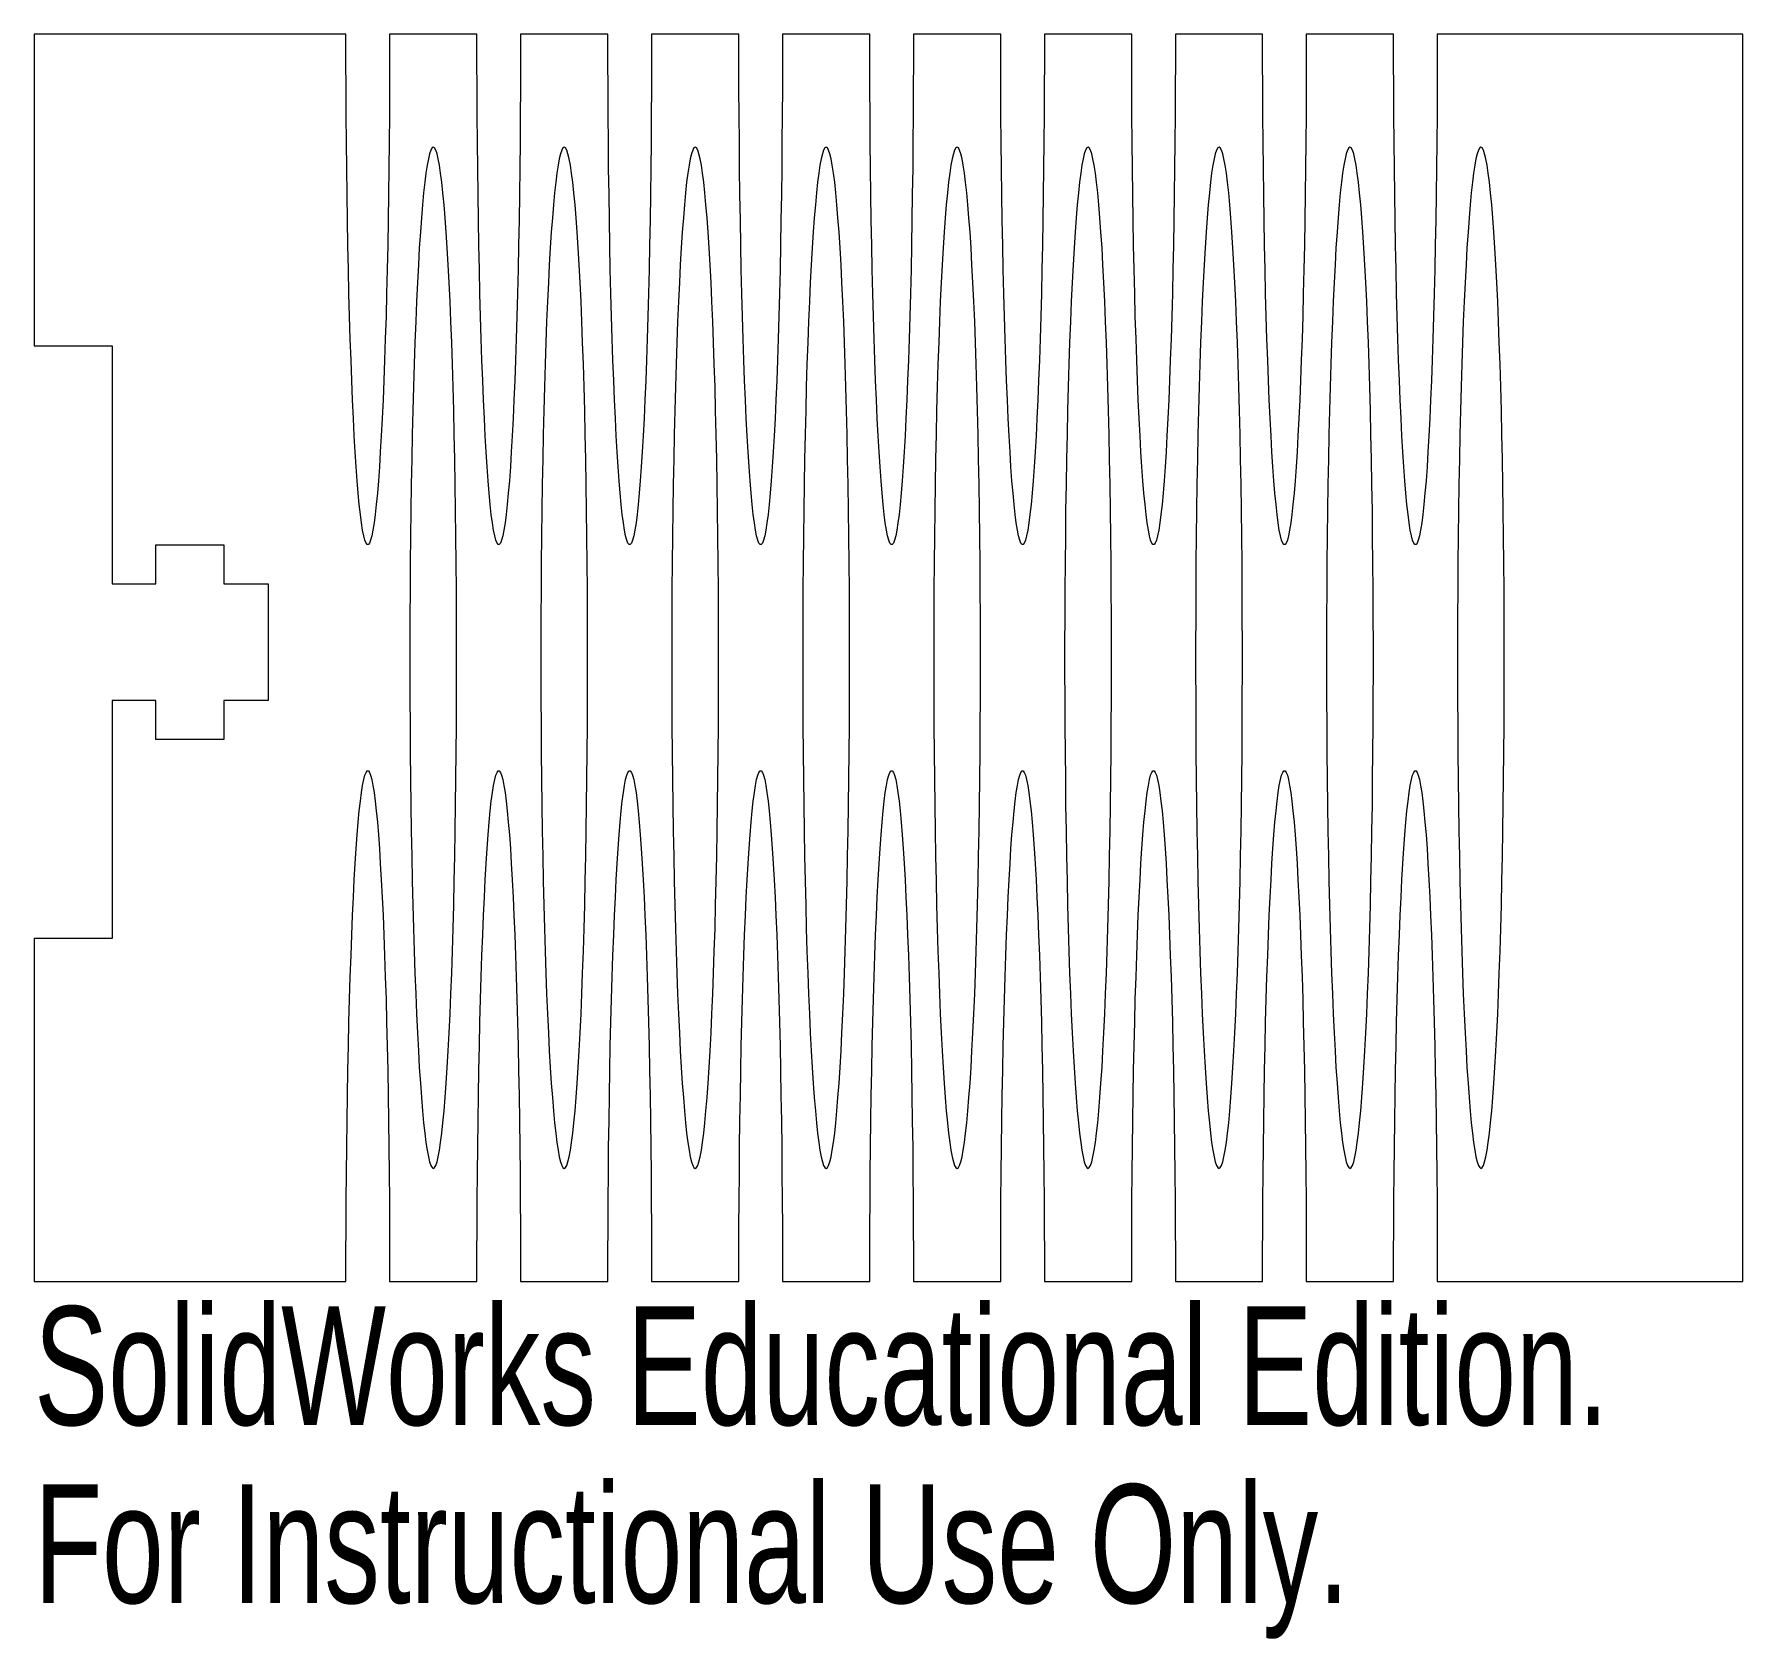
# Paper-space layout '_Top' of a CAD drawing. Header units: inches. Extents: x 0 to 2.74, y -0.57 to 2.
import ezdxf

# ---------------------------------------------------------------- set-up
doc = ezdxf.new("R2010")
doc.units = ezdxf.units.IN
doc.header["$MEASUREMENT"] = 0
doc.styles.add('SLDTEXTSTYLE0', font='TXT', dxfattribs={"width": 0.7})

psp = doc.layouts.new('_Top')

# ---------------------------------------------------------------- linework, layer by layer
at = {"color": 7, "linetype": 'Continuous', "lineweight": 15}
for p, q in [((0, 2), (0, 1.5)), ((0.5, 2), (0, 2)), ((0.71, 2), (0.57, 2)), ((0.92, 2), (0.78, 2)), ((1.13, 2), (0.99, 2)), ((1.34, 2), (1.2, 2)), ((1.55, 2), (1.41, 2)), ((1.76, 2), (1.62, 2)), ((1.97, 2), (1.83, 2)), ((2.18, 2), (2.04, 2)), ((2.74, 2), (2.25, 2)), ((2.74, 0), (2.74, 2)), ((0, 1.5), (0.125, 1.5)), ((0.125, 1.5), (0.125, 1.1187)), ((0.195, 1.1812), (0.3044, 1.1812)), ((0.195, 1.1187), (0.195, 1.1812)), ((0.3044, 1.1812), (0.3044, 1.1187)), ((0.125, 1.1187), (0.195, 1.1187)), ((0.3044, 1.1187), (0.375, 1.1187)), ((0.375, 1.1187), (0.375, 0.9313)), ((0.125, 0.9313), (0.125, 0.55)), ((0.195, 0.9313), (0.125, 0.9313)), ((0.195, 0.8688), (0.195, 0.9313)), ((0.3044, 0.9313), (0.3044, 0.8688)), ((0.375, 0.9313), (0.3044, 0.9313)), ((0.3044, 0.8688), (0.195, 0.8688)), ((0.125, 0.55), (0, 0.55)), ((0, 0.55), (0, 0)), ((0, 0), (0.5, 0)), ((0.57, 0), (0.71, 0)), ((0.78, 0), (0.92, 0)), ((0.99, 0), (1.13, 0)), ((1.2, 0), (1.34, 0)), ((1.41, 0), (1.55, 0)), ((1.62, 0), (1.76, 0)), ((1.83, 0), (1.97, 0)), ((2.04, 0), (2.18, 0)), ((2.25, 0), (2.74, 0))]:
    psp.add_line(p, q, dxfattribs=at)
at = {"color": 7, "linetype": 'Continuous', "lineweight": 15, "flags": 128}
for points in [[(0.57, 2), (0.57, 1.9564), (0.5698, 1.913), (0.5696, 1.8698), (0.5692, 1.8269), (0.5688, 1.7846), (0.5682, 1.7428), (0.5676, 1.7018), (0.5669, 1.6617), (0.5661, 1.6225), (0.5652, 1.5843), (0.5642, 1.5474), (0.5631, 1.5117), (0.5619, 1.4774), (0.5607, 1.4446), (0.5594, 1.4134), (0.558, 1.3838), (0.5566, 1.356), (0.5551, 1.33), (0.5536, 1.3059), (0.552, 1.2838), (0.5503, 1.2637), (0.5486, 1.2457), (0.5469, 1.2298), (0.5451, 1.2161), (0.5433, 1.2046), (0.5415, 1.1954), (0.5396, 1.1885), (0.5378, 1.1839), (0.5359, 1.1815), (0.5341, 1.1815), (0.5322, 1.1839), (0.5304, 1.1885), (0.5285, 1.1954), (0.5267, 1.2046), (0.5249, 1.2161), (0.5231, 1.2298), (0.5214, 1.2457), (0.5197, 1.2637), (0.518, 1.2838), (0.5164, 1.3059), (0.5149, 1.33), (0.5134, 1.356), (0.512, 1.3838), (0.5106, 1.4134), (0.5093, 1.4446), (0.5081, 1.4774), (0.5069, 1.5117), (0.5058, 1.5474), (0.5048, 1.5843), (0.5039, 1.6225), (0.5031, 1.6617), (0.5024, 1.7018), (0.5018, 1.7428), (0.5012, 1.7846), (0.5008, 1.8269), (0.5004, 1.8698), (0.5002, 1.913), (0.5, 1.9564), (0.5, 2)], [(0.78, 2), (0.78, 1.9564), (0.7798, 1.913), (0.7796, 1.8698), (0.7792, 1.8269), (0.7788, 1.7846), (0.7782, 1.7428), (0.7776, 1.7018), (0.7769, 1.6617), (0.7761, 1.6225), (0.7752, 1.5843), (0.7742, 1.5474), (0.7731, 1.5117), (0.7719, 1.4774), (0.7707, 1.4446), (0.7694, 1.4134), (0.768, 1.3838), (0.7666, 1.356), (0.7651, 1.33), (0.7636, 1.3059), (0.762, 1.2838), (0.7603, 1.2637), (0.7586, 1.2457), (0.7569, 1.2298), (0.7551, 1.2161), (0.7533, 1.2046), (0.7515, 1.1954), (0.7496, 1.1885), (0.7478, 1.1839), (0.7459, 1.1815), (0.7441, 1.1815), (0.7422, 1.1839), (0.7404, 1.1885), (0.7385, 1.1954), (0.7367, 1.2046), (0.7349, 1.2161), (0.7331, 1.2298), (0.7314, 1.2457), (0.7297, 1.2637), (0.728, 1.2838), (0.7264, 1.3059), (0.7249, 1.33), (0.7234, 1.356), (0.722, 1.3838), (0.7206, 1.4134), (0.7193, 1.4446), (0.7181, 1.4774), (0.7169, 1.5117), (0.7158, 1.5474), (0.7148, 1.5843), (0.7139, 1.6225), (0.7131, 1.6617), (0.7124, 1.7018), (0.7118, 1.7428), (0.7112, 1.7846), (0.7108, 1.8269), (0.7104, 1.8698), (0.7102, 1.913), (0.71, 1.9564), (0.71, 2)], [(0.99, 2), (0.99, 1.9564), (0.9898, 1.913), (0.9896, 1.8698), (0.9892, 1.8269), (0.9888, 1.7846), (0.9882, 1.7428), (0.9876, 1.7018), (0.9869, 1.6617), (0.9861, 1.6225), (0.9852, 1.5843), (0.9842, 1.5474), (0.9831, 1.5117), (0.9819, 1.4774), (0.9807, 1.4446), (0.9794, 1.4134), (0.978, 1.3838), (0.9766, 1.356), (0.9751, 1.33), (0.9736, 1.3059), (0.972, 1.2838), (0.9703, 1.2637), (0.9686, 1.2457), (0.9669, 1.2298), (0.9651, 1.2161), (0.9633, 1.2046), (0.9615, 1.1954), (0.9596, 1.1885), (0.9578, 1.1839), (0.9559, 1.1815), (0.9541, 1.1815), (0.9522, 1.1839), (0.9504, 1.1885), (0.9485, 1.1954), (0.9467, 1.2046), (0.9449, 1.2161), (0.9431, 1.2298), (0.9414, 1.2457), (0.9397, 1.2637), (0.938, 1.2838), (0.9364, 1.3059), (0.9349, 1.33), (0.9334, 1.356), (0.932, 1.3838), (0.9306, 1.4134), (0.9293, 1.4446), (0.9281, 1.4774), (0.9269, 1.5117), (0.9258, 1.5474), (0.9248, 1.5843), (0.9239, 1.6225), (0.9231, 1.6617), (0.9224, 1.7018), (0.9218, 1.7428), (0.9212, 1.7846), (0.9208, 1.8269), (0.9204, 1.8698), (0.9202, 1.913), (0.92, 1.9564), (0.92, 2)], [(1.2, 2), (1.2, 1.9564), (1.1998, 1.913), (1.1996, 1.8698), (1.1992, 1.8269), (1.1988, 1.7846), (1.1982, 1.7428), (1.1976, 1.7018), (1.1969, 1.6617), (1.1961, 1.6225), (1.1952, 1.5843), (1.1942, 1.5474), (1.1931, 1.5117), (1.1919, 1.4774), (1.1907, 1.4446), (1.1894, 1.4134), (1.188, 1.3838), (1.1866, 1.356), (1.1851, 1.33), (1.1836, 1.3059), (1.182, 1.2838), (1.1803, 1.2637), (1.1786, 1.2457), (1.1769, 1.2298), (1.1751, 1.2161), (1.1733, 1.2046), (1.1715, 1.1954), (1.1696, 1.1885), (1.1678, 1.1839), (1.1659, 1.1815), (1.1641, 1.1815), (1.1622, 1.1839), (1.1604, 1.1885), (1.1585, 1.1954), (1.1567, 1.2046), (1.1549, 1.2161), (1.1531, 1.2298), (1.1514, 1.2457), (1.1497, 1.2637), (1.148, 1.2838), (1.1464, 1.3059), (1.1449, 1.33), (1.1434, 1.356), (1.142, 1.3838), (1.1406, 1.4134), (1.1393, 1.4446), (1.1381, 1.4774), (1.1369, 1.5117), (1.1358, 1.5474), (1.1348, 1.5843), (1.1339, 1.6225), (1.1331, 1.6617), (1.1324, 1.7018), (1.1318, 1.7428), (1.1312, 1.7846), (1.1308, 1.8269), (1.1304, 1.8698), (1.1302, 1.913), (1.13, 1.9564), (1.13, 2)], [(1.41, 2), (1.41, 1.9564), (1.4098, 1.913), (1.4096, 1.8698), (1.4092, 1.8269), (1.4088, 1.7846), (1.4082, 1.7428), (1.4076, 1.7018), (1.4069, 1.6617), (1.4061, 1.6225), (1.4052, 1.5843), (1.4042, 1.5474), (1.4031, 1.5117), (1.4019, 1.4774), (1.4007, 1.4446), (1.3994, 1.4134), (1.398, 1.3838), (1.3966, 1.356), (1.3951, 1.33), (1.3936, 1.3059), (1.392, 1.2838), (1.3903, 1.2637), (1.3886, 1.2457), (1.3869, 1.2298), (1.3851, 1.2161), (1.3833, 1.2046), (1.3815, 1.1954), (1.3796, 1.1885), (1.3778, 1.1839), (1.3759, 1.1815), (1.3741, 1.1815), (1.3722, 1.1839), (1.3704, 1.1885), (1.3685, 1.1954), (1.3667, 1.2046), (1.3649, 1.2161), (1.3631, 1.2298), (1.3614, 1.2457), (1.3597, 1.2637), (1.358, 1.2838), (1.3564, 1.3059), (1.3549, 1.33), (1.3534, 1.356), (1.352, 1.3838), (1.3506, 1.4134), (1.3493, 1.4446), (1.3481, 1.4774), (1.3469, 1.5117), (1.3458, 1.5474), (1.3448, 1.5843), (1.3439, 1.6225), (1.3431, 1.6617), (1.3424, 1.7018), (1.3418, 1.7428), (1.3412, 1.7846), (1.3408, 1.8269), (1.3404, 1.8698), (1.3402, 1.913), (1.34, 1.9564), (1.34, 2)], [(1.62, 2), (1.62, 1.9564), (1.6198, 1.913), (1.6196, 1.8698), (1.6192, 1.8269), (1.6188, 1.7846), (1.6182, 1.7428), (1.6176, 1.7018), (1.6169, 1.6617), (1.6161, 1.6225), (1.6152, 1.5843), (1.6142, 1.5474), (1.6131, 1.5117), (1.6119, 1.4774), (1.6107, 1.4446), (1.6094, 1.4134), (1.608, 1.3838), (1.6066, 1.356), (1.6051, 1.33), (1.6036, 1.3059), (1.602, 1.2838), (1.6003, 1.2637), (1.5986, 1.2457), (1.5969, 1.2298), (1.5951, 1.2161), (1.5933, 1.2046), (1.5915, 1.1954), (1.5896, 1.1885), (1.5878, 1.1839), (1.5859, 1.1815), (1.5841, 1.1815), (1.5822, 1.1839), (1.5804, 1.1885), (1.5785, 1.1954), (1.5767, 1.2046), (1.5749, 1.2161), (1.5731, 1.2298), (1.5714, 1.2457), (1.5697, 1.2637), (1.568, 1.2838), (1.5664, 1.3059), (1.5649, 1.33), (1.5634, 1.356), (1.562, 1.3838), (1.5606, 1.4134), (1.5593, 1.4446), (1.5581, 1.4774), (1.5569, 1.5117), (1.5558, 1.5474), (1.5548, 1.5843), (1.5539, 1.6225), (1.5531, 1.6617), (1.5524, 1.7018), (1.5518, 1.7428), (1.5512, 1.7846), (1.5508, 1.8269), (1.5504, 1.8698), (1.5502, 1.913), (1.55, 1.9564), (1.55, 2)], [(1.83, 2), (1.83, 1.9564), (1.8298, 1.913), (1.8296, 1.8698), (1.8292, 1.8269), (1.8288, 1.7846), (1.8282, 1.7428), (1.8276, 1.7018), (1.8269, 1.6617), (1.8261, 1.6225), (1.8252, 1.5843), (1.8242, 1.5474), (1.8231, 1.5117), (1.8219, 1.4774), (1.8207, 1.4446), (1.8194, 1.4134), (1.818, 1.3838), (1.8166, 1.356), (1.8151, 1.33), (1.8136, 1.3059), (1.812, 1.2838), (1.8103, 1.2637), (1.8086, 1.2457), (1.8069, 1.2298), (1.8051, 1.2161), (1.8033, 1.2046), (1.8015, 1.1954), (1.7996, 1.1885), (1.7978, 1.1839), (1.7959, 1.1815), (1.7941, 1.1815), (1.7922, 1.1839), (1.7904, 1.1885), (1.7885, 1.1954), (1.7867, 1.2046), (1.7849, 1.2161), (1.7831, 1.2298), (1.7814, 1.2457), (1.7797, 1.2637), (1.778, 1.2838), (1.7764, 1.3059), (1.7749, 1.33), (1.7734, 1.356), (1.772, 1.3838), (1.7706, 1.4134), (1.7693, 1.4446), (1.7681, 1.4774), (1.7669, 1.5117), (1.7658, 1.5474), (1.7648, 1.5843), (1.7639, 1.6225), (1.7631, 1.6617), (1.7624, 1.7018), (1.7618, 1.7428), (1.7612, 1.7846), (1.7608, 1.8269), (1.7604, 1.8698), (1.7602, 1.913), (1.76, 1.9564), (1.76, 2)], [(2.04, 2), (2.04, 1.9564), (2.0398, 1.913), (2.0396, 1.8698), (2.0392, 1.8269), (2.0388, 1.7846), (2.0382, 1.7428), (2.0376, 1.7018), (2.0369, 1.6617), (2.0361, 1.6225), (2.0352, 1.5843), (2.0342, 1.5474), (2.0331, 1.5117), (2.0319, 1.4774), (2.0307, 1.4446), (2.0294, 1.4134), (2.028, 1.3838), (2.0266, 1.356), (2.0251, 1.33), (2.0236, 1.3059), (2.022, 1.2838), (2.0203, 1.2637), (2.0186, 1.2457), (2.0169, 1.2298), (2.0151, 1.2161), (2.0133, 1.2046), (2.0115, 1.1954), (2.0096, 1.1885), (2.0078, 1.1839), (2.0059, 1.1815), (2.0041, 1.1815), (2.0022, 1.1839), (2.0004, 1.1885), (1.9985, 1.1954), (1.9967, 1.2046), (1.9949, 1.2161), (1.9931, 1.2298), (1.9914, 1.2457), (1.9897, 1.2637), (1.988, 1.2838), (1.9864, 1.3059), (1.9849, 1.33), (1.9834, 1.356), (1.982, 1.3838), (1.9806, 1.4134), (1.9793, 1.4446), (1.9781, 1.4774), (1.9769, 1.5117), (1.9758, 1.5474), (1.9748, 1.5843), (1.9739, 1.6225), (1.9731, 1.6617), (1.9724, 1.7018), (1.9718, 1.7428), (1.9712, 1.7846), (1.9708, 1.8269), (1.9704, 1.8698), (1.9702, 1.913), (1.97, 1.9564), (1.97, 2)], [(2.25, 2), (2.25, 1.9564), (2.2498, 1.913), (2.2496, 1.8698), (2.2492, 1.8269), (2.2488, 1.7846), (2.2482, 1.7428), (2.2476, 1.7018), (2.2469, 1.6617), (2.2461, 1.6225), (2.2452, 1.5843), (2.2442, 1.5474), (2.2431, 1.5117), (2.2419, 1.4774), (2.2407, 1.4446), (2.2394, 1.4134), (2.238, 1.3838), (2.2366, 1.356), (2.2351, 1.33), (2.2336, 1.3059), (2.232, 1.2838), (2.2303, 1.2637), (2.2286, 1.2457), (2.2269, 1.2298), (2.2251, 1.2161), (2.2233, 1.2046), (2.2215, 1.1954), (2.2196, 1.1885), (2.2178, 1.1839), (2.2159, 1.1815), (2.2141, 1.1815), (2.2122, 1.1839), (2.2104, 1.1885), (2.2085, 1.1954), (2.2067, 1.2046), (2.2049, 1.2161), (2.2031, 1.2298), (2.2014, 1.2457), (2.1997, 1.2637), (2.198, 1.2838), (2.1964, 1.3059), (2.1949, 1.33), (2.1934, 1.356), (2.192, 1.3838), (2.1906, 1.4134), (2.1893, 1.4446), (2.1881, 1.4774), (2.1869, 1.5117), (2.1858, 1.5474), (2.1848, 1.5843), (2.1839, 1.6225), (2.1831, 1.6617), (2.1824, 1.7018), (2.1818, 1.7428), (2.1812, 1.7846), (2.1808, 1.8269), (2.1804, 1.8698), (2.1802, 1.913), (2.18, 1.9564), (2.18, 2)], [(0.64, 0.1812), (0.642, 0.1824), (0.644, 0.1859), (0.646, 0.1917), (0.6479, 0.1998), (0.6499, 0.2101), (0.6518, 0.2227), (0.6537, 0.2375), (0.6555, 0.2544), (0.6573, 0.2735), (0.659, 0.2946), (0.6607, 0.3177), (0.6624, 0.3428), (0.6639, 0.3697), (0.6654, 0.3984), (0.6669, 0.4288), (0.6682, 0.4608), (0.6695, 0.4944), (0.6707, 0.5294), (0.6718, 0.5657), (0.6728, 0.6033), (0.6737, 0.642), (0.6745, 0.6817), (0.6753, 0.7222), (0.6759, 0.7636), (0.6764, 0.8057), (0.6769, 0.8483), (0.6772, 0.8913), (0.6774, 0.9347), (0.6775, 0.9782), (0.6775, 1.0218), (0.6774, 1.0653), (0.6772, 1.1087), (0.6769, 1.1517), (0.6764, 1.1943), (0.6759, 1.2364), (0.6753, 1.2778), (0.6745, 1.3183), (0.6737, 1.358), (0.6728, 1.3967), (0.6718, 1.4343), (0.6707, 1.4706), (0.6695, 1.5056), (0.6682, 1.5392), (0.6669, 1.5712), (0.6654, 1.6016), (0.6639, 1.6303), (0.6624, 1.6572), (0.6607, 1.6823), (0.659, 1.7054), (0.6573, 1.7265), (0.6555, 1.7456), (0.6537, 1.7625), (0.6518, 1.7773), (0.6499, 1.7899), (0.6479, 1.8002), (0.646, 1.8083), (0.644, 1.8141), (0.642, 1.8176), (0.64, 1.8188), (0.638, 1.8176), (0.636, 1.8141), (0.634, 1.8083), (0.6321, 1.8002), (0.6301, 1.7899), (0.6282, 1.7773), (0.6263, 1.7625), (0.6245, 1.7456), (0.6227, 1.7265), (0.621, 1.7054), (0.6193, 1.6823), (0.6176, 1.6572), (0.6161, 1.6303), (0.6146, 1.6016), (0.6131, 1.5712), (0.6118, 1.5392), (0.6105, 1.5056), (0.6093, 1.4706), (0.6082, 1.4343), (0.6072, 1.3967), (0.6063, 1.358), (0.6055, 1.3183), (0.6047, 1.2778), (0.6041, 1.2364), (0.6036, 1.1943), (0.6031, 1.1517), (0.6028, 1.1087), (0.6026, 1.0653), (0.6025, 1.0218), (0.6025, 0.9782), (0.6026, 0.9347), (0.6028, 0.8913), (0.6031, 0.8483), (0.6036, 0.8057), (0.6041, 0.7636), (0.6047, 0.7222), (0.6055, 0.6817), (0.6063, 0.642), (0.6072, 0.6033), (0.6082, 0.5657), (0.6093, 0.5294), (0.6105, 0.4944), (0.6118, 0.4608), (0.6131, 0.4288), (0.6146, 0.3984), (0.6161, 0.3697), (0.6176, 0.3428), (0.6193, 0.3177), (0.621, 0.2946), (0.6227, 0.2735), (0.6245, 0.2544), (0.6263, 0.2375), (0.6282, 0.2227), (0.6301, 0.2101), (0.6321, 0.1998), (0.634, 0.1917), (0.636, 0.1859), (0.638, 0.1824), (0.64, 0.1812)], [(0.85, 0.1812), (0.852, 0.1824), (0.854, 0.1859), (0.856, 0.1917), (0.8579, 0.1998), (0.8599, 0.2101), (0.8618, 0.2227), (0.8637, 0.2375), (0.8655, 0.2544), (0.8673, 0.2735), (0.869, 0.2946), (0.8707, 0.3177), (0.8724, 0.3428), (0.8739, 0.3697), (0.8754, 0.3984), (0.8769, 0.4288), (0.8782, 0.4608), (0.8795, 0.4944), (0.8807, 0.5294), (0.8818, 0.5657), (0.8828, 0.6033), (0.8837, 0.642), (0.8845, 0.6817), (0.8853, 0.7222), (0.8859, 0.7636), (0.8864, 0.8057), (0.8869, 0.8483), (0.8872, 0.8913), (0.8874, 0.9347), (0.8875, 0.9782), (0.8875, 1.0218), (0.8874, 1.0653), (0.8872, 1.1087), (0.8869, 1.1517), (0.8864, 1.1943), (0.8859, 1.2364), (0.8853, 1.2778), (0.8845, 1.3183), (0.8837, 1.358), (0.8828, 1.3967), (0.8818, 1.4343), (0.8807, 1.4706), (0.8795, 1.5056), (0.8782, 1.5392), (0.8769, 1.5712), (0.8754, 1.6016), (0.8739, 1.6303), (0.8724, 1.6572), (0.8707, 1.6823), (0.869, 1.7054), (0.8673, 1.7265), (0.8655, 1.7456), (0.8637, 1.7625), (0.8618, 1.7773), (0.8599, 1.7899), (0.8579, 1.8002), (0.856, 1.8083), (0.854, 1.8141), (0.852, 1.8176), (0.85, 1.8188), (0.848, 1.8176), (0.846, 1.8141), (0.844, 1.8083), (0.8421, 1.8002), (0.8401, 1.7899), (0.8382, 1.7773), (0.8363, 1.7625), (0.8345, 1.7456), (0.8327, 1.7265), (0.831, 1.7054), (0.8293, 1.6823), (0.8276, 1.6572), (0.8261, 1.6303), (0.8246, 1.6016), (0.8231, 1.5712), (0.8218, 1.5392), (0.8205, 1.5056), (0.8193, 1.4706), (0.8182, 1.4343), (0.8172, 1.3967), (0.8163, 1.358), (0.8155, 1.3183), (0.8147, 1.2778), (0.8141, 1.2364), (0.8136, 1.1943), (0.8131, 1.1517), (0.8128, 1.1087), (0.8126, 1.0653), (0.8125, 1.0218), (0.8125, 0.9782), (0.8126, 0.9347), (0.8128, 0.8913), (0.8131, 0.8483), (0.8136, 0.8057), (0.8141, 0.7636), (0.8147, 0.7222), (0.8155, 0.6817), (0.8163, 0.642), (0.8172, 0.6033), (0.8182, 0.5657), (0.8193, 0.5294), (0.8205, 0.4944), (0.8218, 0.4608), (0.8231, 0.4288), (0.8246, 0.3984), (0.8261, 0.3697), (0.8276, 0.3428), (0.8293, 0.3177), (0.831, 0.2946), (0.8327, 0.2735), (0.8345, 0.2544), (0.8363, 0.2375), (0.8382, 0.2227), (0.8401, 0.2101), (0.8421, 0.1998), (0.844, 0.1917), (0.846, 0.1859), (0.848, 0.1824), (0.85, 0.1812)], [(1.06, 0.1812), (1.062, 0.1824), (1.064, 0.1859), (1.066, 0.1917), (1.0679, 0.1998), (1.0699, 0.2101), (1.0718, 0.2227), (1.0737, 0.2375), (1.0755, 0.2544), (1.0773, 0.2735), (1.079, 0.2946), (1.0807, 0.3177), (1.0824, 0.3428), (1.0839, 0.3697), (1.0854, 0.3984), (1.0869, 0.4288), (1.0882, 0.4608), (1.0895, 0.4944), (1.0907, 0.5294), (1.0918, 0.5657), (1.0928, 0.6033), (1.0937, 0.642), (1.0945, 0.6817), (1.0953, 0.7222), (1.0959, 0.7636), (1.0964, 0.8057), (1.0969, 0.8483), (1.0972, 0.8913), (1.0974, 0.9347), (1.0975, 0.9782), (1.0975, 1.0218), (1.0974, 1.0653), (1.0972, 1.1087), (1.0969, 1.1517), (1.0964, 1.1943), (1.0959, 1.2364), (1.0953, 1.2778), (1.0945, 1.3183), (1.0937, 1.358), (1.0928, 1.3967), (1.0918, 1.4343), (1.0907, 1.4706), (1.0895, 1.5056), (1.0882, 1.5392), (1.0869, 1.5712), (1.0854, 1.6016), (1.0839, 1.6303), (1.0824, 1.6572), (1.0807, 1.6823), (1.079, 1.7054), (1.0773, 1.7265), (1.0755, 1.7456), (1.0737, 1.7625), (1.0718, 1.7773), (1.0699, 1.7899), (1.0679, 1.8002), (1.066, 1.8083), (1.064, 1.8141), (1.062, 1.8176), (1.06, 1.8188), (1.058, 1.8176), (1.056, 1.8141), (1.054, 1.8083), (1.0521, 1.8002), (1.0501, 1.7899), (1.0482, 1.7773), (1.0463, 1.7625), (1.0445, 1.7456), (1.0427, 1.7265), (1.041, 1.7054), (1.0393, 1.6823), (1.0376, 1.6572), (1.0361, 1.6303), (1.0346, 1.6016), (1.0331, 1.5712), (1.0318, 1.5392), (1.0305, 1.5056), (1.0293, 1.4706), (1.0282, 1.4343), (1.0272, 1.3967), (1.0263, 1.358), (1.0255, 1.3183), (1.0247, 1.2778), (1.0241, 1.2364), (1.0236, 1.1943), (1.0231, 1.1517), (1.0228, 1.1087), (1.0226, 1.0653), (1.0225, 1.0218), (1.0225, 0.9782), (1.0226, 0.9347), (1.0228, 0.8913), (1.0231, 0.8483), (1.0236, 0.8057), (1.0241, 0.7636), (1.0247, 0.7222), (1.0255, 0.6817), (1.0263, 0.642), (1.0272, 0.6033), (1.0282, 0.5657), (1.0293, 0.5294), (1.0305, 0.4944), (1.0318, 0.4608), (1.0331, 0.4288), (1.0346, 0.3984), (1.0361, 0.3697), (1.0376, 0.3428), (1.0393, 0.3177), (1.041, 0.2946), (1.0427, 0.2735), (1.0445, 0.2544), (1.0463, 0.2375), (1.0482, 0.2227), (1.0501, 0.2101), (1.0521, 0.1998), (1.054, 0.1917), (1.056, 0.1859), (1.058, 0.1824), (1.06, 0.1812)], [(1.27, 0.1812), (1.272, 0.1824), (1.274, 0.1859), (1.276, 0.1917), (1.2779, 0.1998), (1.2799, 0.2101), (1.2818, 0.2227), (1.2837, 0.2375), (1.2855, 0.2544), (1.2873, 0.2735), (1.289, 0.2946), (1.2907, 0.3177), (1.2924, 0.3428), (1.2939, 0.3697), (1.2954, 0.3984), (1.2969, 0.4288), (1.2982, 0.4608), (1.2995, 0.4944), (1.3007, 0.5294), (1.3018, 0.5657), (1.3028, 0.6033), (1.3037, 0.642), (1.3045, 0.6817), (1.3053, 0.7222), (1.3059, 0.7636), (1.3064, 0.8057), (1.3069, 0.8483), (1.3072, 0.8913), (1.3074, 0.9347), (1.3075, 0.9782), (1.3075, 1.0218), (1.3074, 1.0653), (1.3072, 1.1087), (1.3069, 1.1517), (1.3064, 1.1943), (1.3059, 1.2364), (1.3053, 1.2778), (1.3045, 1.3183), (1.3037, 1.358), (1.3028, 1.3967), (1.3018, 1.4343), (1.3007, 1.4706), (1.2995, 1.5056), (1.2982, 1.5392), (1.2969, 1.5712), (1.2954, 1.6016), (1.2939, 1.6303), (1.2924, 1.6572), (1.2907, 1.6823), (1.289, 1.7054), (1.2873, 1.7265), (1.2855, 1.7456), (1.2837, 1.7625), (1.2818, 1.7773), (1.2799, 1.7899), (1.2779, 1.8002), (1.276, 1.8083), (1.274, 1.8141), (1.272, 1.8176), (1.27, 1.8188), (1.268, 1.8176), (1.266, 1.8141), (1.264, 1.8083), (1.2621, 1.8002), (1.2601, 1.7899), (1.2582, 1.7773), (1.2563, 1.7625), (1.2545, 1.7456), (1.2527, 1.7265), (1.251, 1.7054), (1.2493, 1.6823), (1.2476, 1.6572), (1.2461, 1.6303), (1.2446, 1.6016), (1.2431, 1.5712), (1.2418, 1.5392), (1.2405, 1.5056), (1.2393, 1.4706), (1.2382, 1.4343), (1.2372, 1.3967), (1.2363, 1.358), (1.2355, 1.3183), (1.2347, 1.2778), (1.2341, 1.2364), (1.2336, 1.1943), (1.2331, 1.1517), (1.2328, 1.1087), (1.2326, 1.0653), (1.2325, 1.0218), (1.2325, 0.9782), (1.2326, 0.9347), (1.2328, 0.8913), (1.2331, 0.8483), (1.2336, 0.8057), (1.2341, 0.7636), (1.2347, 0.7222), (1.2355, 0.6817), (1.2363, 0.642), (1.2372, 0.6033), (1.2382, 0.5657), (1.2393, 0.5294), (1.2405, 0.4944), (1.2418, 0.4608), (1.2431, 0.4288), (1.2446, 0.3984), (1.2461, 0.3697), (1.2476, 0.3428), (1.2493, 0.3177), (1.251, 0.2946), (1.2527, 0.2735), (1.2545, 0.2544), (1.2563, 0.2375), (1.2582, 0.2227), (1.2601, 0.2101), (1.2621, 0.1998), (1.264, 0.1917), (1.266, 0.1859), (1.268, 0.1824), (1.27, 0.1812)], [(1.48, 0.1812), (1.482, 0.1824), (1.484, 0.1859), (1.486, 0.1917), (1.4879, 0.1998), (1.4899, 0.2101), (1.4918, 0.2227), (1.4937, 0.2375), (1.4955, 0.2544), (1.4973, 0.2735), (1.499, 0.2946), (1.5007, 0.3177), (1.5024, 0.3428), (1.5039, 0.3697), (1.5054, 0.3984), (1.5069, 0.4288), (1.5082, 0.4608), (1.5095, 0.4944), (1.5107, 0.5294), (1.5118, 0.5657), (1.5128, 0.6033), (1.5137, 0.642), (1.5145, 0.6817), (1.5153, 0.7222), (1.5159, 0.7636), (1.5164, 0.8057), (1.5169, 0.8483), (1.5172, 0.8913), (1.5174, 0.9347), (1.5175, 0.9782), (1.5175, 1.0218), (1.5174, 1.0653), (1.5172, 1.1087), (1.5169, 1.1517), (1.5164, 1.1943), (1.5159, 1.2364), (1.5153, 1.2778), (1.5145, 1.3183), (1.5137, 1.358), (1.5128, 1.3967), (1.5118, 1.4343), (1.5107, 1.4706), (1.5095, 1.5056), (1.5082, 1.5392), (1.5069, 1.5712), (1.5054, 1.6016), (1.5039, 1.6303), (1.5024, 1.6572), (1.5007, 1.6823), (1.499, 1.7054), (1.4973, 1.7265), (1.4955, 1.7456), (1.4937, 1.7625), (1.4918, 1.7773), (1.4899, 1.7899), (1.4879, 1.8002), (1.486, 1.8083), (1.484, 1.8141), (1.482, 1.8176), (1.48, 1.8188), (1.478, 1.8176), (1.476, 1.8141), (1.474, 1.8083), (1.4721, 1.8002), (1.4701, 1.7899), (1.4682, 1.7773), (1.4663, 1.7625), (1.4645, 1.7456), (1.4627, 1.7265), (1.461, 1.7054), (1.4593, 1.6823), (1.4576, 1.6572), (1.4561, 1.6303), (1.4546, 1.6016), (1.4531, 1.5712), (1.4518, 1.5392), (1.4505, 1.5056), (1.4493, 1.4706), (1.4482, 1.4343), (1.4472, 1.3967), (1.4463, 1.358), (1.4455, 1.3183), (1.4447, 1.2778), (1.4441, 1.2364), (1.4436, 1.1943), (1.4431, 1.1517), (1.4428, 1.1087), (1.4426, 1.0653), (1.4425, 1.0218), (1.4425, 0.9782), (1.4426, 0.9347), (1.4428, 0.8913), (1.4431, 0.8483), (1.4436, 0.8057), (1.4441, 0.7636), (1.4447, 0.7222), (1.4455, 0.6817), (1.4463, 0.642), (1.4472, 0.6033), (1.4482, 0.5657), (1.4493, 0.5294), (1.4505, 0.4944), (1.4518, 0.4608), (1.4531, 0.4288), (1.4546, 0.3984), (1.4561, 0.3697), (1.4576, 0.3428), (1.4593, 0.3177), (1.461, 0.2946), (1.4627, 0.2735), (1.4645, 0.2544), (1.4663, 0.2375), (1.4682, 0.2227), (1.4701, 0.2101), (1.4721, 0.1998), (1.474, 0.1917), (1.476, 0.1859), (1.478, 0.1824), (1.48, 0.1812)], [(1.69, 0.1812), (1.692, 0.1824), (1.694, 0.1859), (1.696, 0.1917), (1.6979, 0.1998), (1.6999, 0.2101), (1.7018, 0.2227), (1.7037, 0.2375), (1.7055, 0.2544), (1.7073, 0.2735), (1.709, 0.2946), (1.7107, 0.3177), (1.7124, 0.3428), (1.7139, 0.3697), (1.7154, 0.3984), (1.7169, 0.4288), (1.7182, 0.4608), (1.7195, 0.4944), (1.7207, 0.5294), (1.7218, 0.5657), (1.7228, 0.6033), (1.7237, 0.642), (1.7245, 0.6817), (1.7253, 0.7222), (1.7259, 0.7636), (1.7264, 0.8057), (1.7269, 0.8483), (1.7272, 0.8913), (1.7274, 0.9347), (1.7275, 0.9782), (1.7275, 1.0218), (1.7274, 1.0653), (1.7272, 1.1087), (1.7269, 1.1517), (1.7264, 1.1943), (1.7259, 1.2364), (1.7253, 1.2778), (1.7245, 1.3183), (1.7237, 1.358), (1.7228, 1.3967), (1.7218, 1.4343), (1.7207, 1.4706), (1.7195, 1.5056), (1.7182, 1.5392), (1.7169, 1.5712), (1.7154, 1.6016), (1.7139, 1.6303), (1.7124, 1.6572), (1.7107, 1.6823), (1.709, 1.7054), (1.7073, 1.7265), (1.7055, 1.7456), (1.7037, 1.7625), (1.7018, 1.7773), (1.6999, 1.7899), (1.6979, 1.8002), (1.696, 1.8083), (1.694, 1.8141), (1.692, 1.8176), (1.69, 1.8188), (1.688, 1.8176), (1.686, 1.8141), (1.684, 1.8083), (1.6821, 1.8002), (1.6801, 1.7899), (1.6782, 1.7773), (1.6763, 1.7625), (1.6745, 1.7456), (1.6727, 1.7265), (1.671, 1.7054), (1.6693, 1.6823), (1.6676, 1.6572), (1.6661, 1.6303), (1.6646, 1.6016), (1.6631, 1.5712), (1.6618, 1.5392), (1.6605, 1.5056), (1.6593, 1.4706), (1.6582, 1.4343), (1.6572, 1.3967), (1.6563, 1.358), (1.6555, 1.3183), (1.6547, 1.2778), (1.6541, 1.2364), (1.6536, 1.1943), (1.6531, 1.1517), (1.6528, 1.1087), (1.6526, 1.0653), (1.6525, 1.0218), (1.6525, 0.9782), (1.6526, 0.9347), (1.6528, 0.8913), (1.6531, 0.8483), (1.6536, 0.8057), (1.6541, 0.7636), (1.6547, 0.7222), (1.6555, 0.6817), (1.6563, 0.642), (1.6572, 0.6033), (1.6582, 0.5657), (1.6593, 0.5294), (1.6605, 0.4944), (1.6618, 0.4608), (1.6631, 0.4288), (1.6646, 0.3984), (1.6661, 0.3697), (1.6676, 0.3428), (1.6693, 0.3177), (1.671, 0.2946), (1.6727, 0.2735), (1.6745, 0.2544), (1.6763, 0.2375), (1.6782, 0.2227), (1.6801, 0.2101), (1.6821, 0.1998), (1.684, 0.1917), (1.686, 0.1859), (1.688, 0.1824), (1.69, 0.1812)], [(1.9, 0.1812), (1.902, 0.1824), (1.904, 0.1859), (1.906, 0.1917), (1.9079, 0.1998), (1.9099, 0.2101), (1.9118, 0.2227), (1.9137, 0.2375), (1.9155, 0.2544), (1.9173, 0.2735), (1.919, 0.2946), (1.9207, 0.3177), (1.9224, 0.3428), (1.9239, 0.3697), (1.9254, 0.3984), (1.9269, 0.4288), (1.9282, 0.4608), (1.9295, 0.4944), (1.9307, 0.5294), (1.9318, 0.5657), (1.9328, 0.6033), (1.9337, 0.642), (1.9345, 0.6817), (1.9353, 0.7222), (1.9359, 0.7636), (1.9364, 0.8057), (1.9369, 0.8483), (1.9372, 0.8913), (1.9374, 0.9347), (1.9375, 0.9782), (1.9375, 1.0218), (1.9374, 1.0653), (1.9372, 1.1087), (1.9369, 1.1517), (1.9364, 1.1943), (1.9359, 1.2364), (1.9353, 1.2778), (1.9345, 1.3183), (1.9337, 1.358), (1.9328, 1.3967), (1.9318, 1.4343), (1.9307, 1.4706), (1.9295, 1.5056), (1.9282, 1.5392), (1.9269, 1.5712), (1.9254, 1.6016), (1.9239, 1.6303), (1.9224, 1.6572), (1.9207, 1.6823), (1.919, 1.7054), (1.9173, 1.7265), (1.9155, 1.7456), (1.9137, 1.7625), (1.9118, 1.7773), (1.9099, 1.7899), (1.9079, 1.8002), (1.906, 1.8083), (1.904, 1.8141), (1.902, 1.8176), (1.9, 1.8188), (1.898, 1.8176), (1.896, 1.8141), (1.894, 1.8083), (1.8921, 1.8002), (1.8901, 1.7899), (1.8882, 1.7773), (1.8863, 1.7625), (1.8845, 1.7456), (1.8827, 1.7265), (1.881, 1.7054), (1.8793, 1.6823), (1.8776, 1.6572), (1.8761, 1.6303), (1.8746, 1.6016), (1.8731, 1.5712), (1.8718, 1.5392), (1.8705, 1.5056), (1.8693, 1.4706), (1.8682, 1.4343), (1.8672, 1.3967), (1.8663, 1.358), (1.8655, 1.3183), (1.8647, 1.2778), (1.8641, 1.2364), (1.8636, 1.1943), (1.8631, 1.1517), (1.8628, 1.1087), (1.8626, 1.0653), (1.8625, 1.0218), (1.8625, 0.9782), (1.8626, 0.9347), (1.8628, 0.8913), (1.8631, 0.8483), (1.8636, 0.8057), (1.8641, 0.7636), (1.8647, 0.7222), (1.8655, 0.6817), (1.8663, 0.642), (1.8672, 0.6033), (1.8682, 0.5657), (1.8693, 0.5294), (1.8705, 0.4944), (1.8718, 0.4608), (1.8731, 0.4288), (1.8746, 0.3984), (1.8761, 0.3697), (1.8776, 0.3428), (1.8793, 0.3177), (1.881, 0.2946), (1.8827, 0.2735), (1.8845, 0.2544), (1.8863, 0.2375), (1.8882, 0.2227), (1.8901, 0.2101), (1.8921, 0.1998), (1.894, 0.1917), (1.896, 0.1859), (1.898, 0.1824), (1.9, 0.1812)], [(2.11, 0.1812), (2.112, 0.1824), (2.114, 0.1859), (2.116, 0.1917), (2.1179, 0.1998), (2.1199, 0.2101), (2.1218, 0.2227), (2.1237, 0.2375), (2.1255, 0.2544), (2.1273, 0.2735), (2.129, 0.2946), (2.1307, 0.3177), (2.1324, 0.3428), (2.1339, 0.3697), (2.1354, 0.3984), (2.1369, 0.4288), (2.1382, 0.4608), (2.1395, 0.4944), (2.1407, 0.5294), (2.1418, 0.5657), (2.1428, 0.6033), (2.1437, 0.642), (2.1445, 0.6817), (2.1453, 0.7222), (2.1459, 0.7636), (2.1464, 0.8057), (2.1469, 0.8483), (2.1472, 0.8913), (2.1474, 0.9347), (2.1475, 0.9782), (2.1475, 1.0218), (2.1474, 1.0653), (2.1472, 1.1087), (2.1469, 1.1517), (2.1464, 1.1943), (2.1459, 1.2364), (2.1453, 1.2778), (2.1445, 1.3183), (2.1437, 1.358), (2.1428, 1.3967), (2.1418, 1.4343), (2.1407, 1.4706), (2.1395, 1.5056), (2.1382, 1.5392), (2.1369, 1.5712), (2.1354, 1.6016), (2.1339, 1.6303), (2.1324, 1.6572), (2.1307, 1.6823), (2.129, 1.7054), (2.1273, 1.7265), (2.1255, 1.7456), (2.1237, 1.7625), (2.1218, 1.7773), (2.1199, 1.7899), (2.1179, 1.8002), (2.116, 1.8083), (2.114, 1.8141), (2.112, 1.8176), (2.11, 1.8188), (2.108, 1.8176), (2.106, 1.8141), (2.104, 1.8083), (2.1021, 1.8002), (2.1001, 1.7899), (2.0982, 1.7773), (2.0963, 1.7625), (2.0945, 1.7456), (2.0927, 1.7265), (2.091, 1.7054), (2.0893, 1.6823), (2.0876, 1.6572), (2.0861, 1.6303), (2.0846, 1.6016), (2.0831, 1.5712), (2.0818, 1.5392), (2.0805, 1.5056), (2.0793, 1.4706), (2.0782, 1.4343), (2.0772, 1.3967), (2.0763, 1.358), (2.0755, 1.3183), (2.0747, 1.2778), (2.0741, 1.2364), (2.0736, 1.1943), (2.0731, 1.1517), (2.0728, 1.1087), (2.0726, 1.0653), (2.0725, 1.0218), (2.0725, 0.9782), (2.0726, 0.9347), (2.0728, 0.8913), (2.0731, 0.8483), (2.0736, 0.8057), (2.0741, 0.7636), (2.0747, 0.7222), (2.0755, 0.6817), (2.0763, 0.642), (2.0772, 0.6033), (2.0782, 0.5657), (2.0793, 0.5294), (2.0805, 0.4944), (2.0818, 0.4608), (2.0831, 0.4288), (2.0846, 0.3984), (2.0861, 0.3697), (2.0876, 0.3428), (2.0893, 0.3177), (2.091, 0.2946), (2.0927, 0.2735), (2.0945, 0.2544), (2.0963, 0.2375), (2.0982, 0.2227), (2.1001, 0.2101), (2.1021, 0.1998), (2.104, 0.1917), (2.106, 0.1859), (2.108, 0.1824), (2.11, 0.1812)], [(2.32, 0.1812), (2.322, 0.1824), (2.324, 0.1859), (2.326, 0.1917), (2.3279, 0.1998), (2.3299, 0.2101), (2.3318, 0.2227), (2.3337, 0.2375), (2.3355, 0.2544), (2.3373, 0.2735), (2.339, 0.2946), (2.3407, 0.3177), (2.3424, 0.3428), (2.3439, 0.3697), (2.3454, 0.3984), (2.3469, 0.4288), (2.3482, 0.4608), (2.3495, 0.4944), (2.3507, 0.5294), (2.3518, 0.5657), (2.3528, 0.6033), (2.3537, 0.642), (2.3545, 0.6817), (2.3553, 0.7222), (2.3559, 0.7636), (2.3564, 0.8057), (2.3569, 0.8483), (2.3572, 0.8913), (2.3574, 0.9347), (2.3575, 0.9782), (2.3575, 1.0218), (2.3574, 1.0653), (2.3572, 1.1087), (2.3569, 1.1517), (2.3564, 1.1943), (2.3559, 1.2364), (2.3553, 1.2778), (2.3545, 1.3183), (2.3537, 1.358), (2.3528, 1.3967), (2.3518, 1.4343), (2.3507, 1.4706), (2.3495, 1.5056), (2.3482, 1.5392), (2.3469, 1.5712), (2.3454, 1.6016), (2.3439, 1.6303), (2.3424, 1.6572), (2.3407, 1.6823), (2.339, 1.7054), (2.3373, 1.7265), (2.3355, 1.7456), (2.3337, 1.7625), (2.3318, 1.7773), (2.3299, 1.7899), (2.3279, 1.8002), (2.326, 1.8083), (2.324, 1.8141), (2.322, 1.8176), (2.32, 1.8188), (2.318, 1.8176), (2.316, 1.8141), (2.314, 1.8083), (2.3121, 1.8002), (2.3101, 1.7899), (2.3082, 1.7773), (2.3063, 1.7625), (2.3045, 1.7456), (2.3027, 1.7265), (2.301, 1.7054), (2.2993, 1.6823), (2.2976, 1.6572), (2.2961, 1.6303), (2.2946, 1.6016), (2.2931, 1.5712), (2.2918, 1.5392), (2.2905, 1.5056), (2.2893, 1.4706), (2.2882, 1.4343), (2.2872, 1.3967), (2.2863, 1.358), (2.2855, 1.3183), (2.2847, 1.2778), (2.2841, 1.2364), (2.2836, 1.1943), (2.2831, 1.1517), (2.2828, 1.1087), (2.2826, 1.0653), (2.2825, 1.0218), (2.2825, 0.9782), (2.2826, 0.9347), (2.2828, 0.8913), (2.2831, 0.8483), (2.2836, 0.8057), (2.2841, 0.7636), (2.2847, 0.7222), (2.2855, 0.6817), (2.2863, 0.642), (2.2872, 0.6033), (2.2882, 0.5657), (2.2893, 0.5294), (2.2905, 0.4944), (2.2918, 0.4608), (2.2931, 0.4288), (2.2946, 0.3984), (2.2961, 0.3697), (2.2976, 0.3428), (2.2993, 0.3177), (2.301, 0.2946), (2.3027, 0.2735), (2.3045, 0.2544), (2.3063, 0.2375), (2.3082, 0.2227), (2.3101, 0.2101), (2.3121, 0.1998), (2.314, 0.1917), (2.316, 0.1859), (2.318, 0.1824), (2.32, 0.1812)], [(0.5, 0), (0.5, 0.0436), (0.5002, 0.087), (0.5004, 0.1302), (0.5008, 0.1731), (0.5012, 0.2154), (0.5018, 0.2572), (0.5024, 0.2982), (0.5031, 0.3383), (0.5039, 0.3775), (0.5048, 0.4157), (0.5058, 0.4526), (0.5069, 0.4883), (0.5081, 0.5226), (0.5093, 0.5554), (0.5106, 0.5866), (0.512, 0.6162), (0.5134, 0.644), (0.5149, 0.67), (0.5164, 0.6941), (0.518, 0.7162), (0.5197, 0.7363), (0.5214, 0.7543), (0.5231, 0.7702), (0.5249, 0.7839), (0.5267, 0.7954), (0.5285, 0.8046), (0.5304, 0.8115), (0.5322, 0.8161), (0.5341, 0.8185), (0.5359, 0.8185), (0.5378, 0.8161), (0.5396, 0.8115), (0.5415, 0.8046), (0.5433, 0.7954), (0.5451, 0.7839), (0.5469, 0.7702), (0.5486, 0.7543), (0.5503, 0.7363), (0.552, 0.7162), (0.5536, 0.6941), (0.5551, 0.67), (0.5566, 0.644), (0.558, 0.6162), (0.5594, 0.5866), (0.5607, 0.5554), (0.5619, 0.5226), (0.5631, 0.4883), (0.5642, 0.4526), (0.5652, 0.4157), (0.5661, 0.3775), (0.5669, 0.3383), (0.5676, 0.2982), (0.5682, 0.2572), (0.5688, 0.2154), (0.5692, 0.1731), (0.5696, 0.1302), (0.5698, 0.087), (0.57, 0.0436), (0.57, 0)], [(0.71, 0), (0.71, 0.0436), (0.7102, 0.087), (0.7104, 0.1302), (0.7108, 0.1731), (0.7112, 0.2154), (0.7118, 0.2572), (0.7124, 0.2982), (0.7131, 0.3383), (0.7139, 0.3775), (0.7148, 0.4157), (0.7158, 0.4526), (0.7169, 0.4883), (0.7181, 0.5226), (0.7193, 0.5554), (0.7206, 0.5866), (0.722, 0.6162), (0.7234, 0.644), (0.7249, 0.67), (0.7264, 0.6941), (0.728, 0.7162), (0.7297, 0.7363), (0.7314, 0.7543), (0.7331, 0.7702), (0.7349, 0.7839), (0.7367, 0.7954), (0.7385, 0.8046), (0.7404, 0.8115), (0.7422, 0.8161), (0.7441, 0.8185), (0.7459, 0.8185), (0.7478, 0.8161), (0.7496, 0.8115), (0.7515, 0.8046), (0.7533, 0.7954), (0.7551, 0.7839), (0.7569, 0.7702), (0.7586, 0.7543), (0.7603, 0.7363), (0.762, 0.7162), (0.7636, 0.6941), (0.7651, 0.67), (0.7666, 0.644), (0.768, 0.6162), (0.7694, 0.5866), (0.7707, 0.5554), (0.7719, 0.5226), (0.7731, 0.4883), (0.7742, 0.4526), (0.7752, 0.4157), (0.7761, 0.3775), (0.7769, 0.3383), (0.7776, 0.2982), (0.7782, 0.2572), (0.7788, 0.2154), (0.7792, 0.1731), (0.7796, 0.1302), (0.7798, 0.087), (0.78, 0.0436), (0.78, 0)], [(0.92, 0), (0.92, 0.0436), (0.9202, 0.087), (0.9204, 0.1302), (0.9208, 0.1731), (0.9212, 0.2154), (0.9218, 0.2572), (0.9224, 0.2982), (0.9231, 0.3383), (0.9239, 0.3775), (0.9248, 0.4157), (0.9258, 0.4526), (0.9269, 0.4883), (0.9281, 0.5226), (0.9293, 0.5554), (0.9306, 0.5866), (0.932, 0.6162), (0.9334, 0.644), (0.9349, 0.67), (0.9364, 0.6941), (0.938, 0.7162), (0.9397, 0.7363), (0.9414, 0.7543), (0.9431, 0.7702), (0.9449, 0.7839), (0.9467, 0.7954), (0.9485, 0.8046), (0.9504, 0.8115), (0.9522, 0.8161), (0.9541, 0.8185), (0.9559, 0.8185), (0.9578, 0.8161), (0.9596, 0.8115), (0.9615, 0.8046), (0.9633, 0.7954), (0.9651, 0.7839), (0.9669, 0.7702), (0.9686, 0.7543), (0.9703, 0.7363), (0.972, 0.7162), (0.9736, 0.6941), (0.9751, 0.67), (0.9766, 0.644), (0.978, 0.6162), (0.9794, 0.5866), (0.9807, 0.5554), (0.9819, 0.5226), (0.9831, 0.4883), (0.9842, 0.4526), (0.9852, 0.4157), (0.9861, 0.3775), (0.9869, 0.3383), (0.9876, 0.2982), (0.9882, 0.2572), (0.9888, 0.2154), (0.9892, 0.1731), (0.9896, 0.1302), (0.9898, 0.087), (0.99, 0.0436), (0.99, 0)], [(1.13, 0), (1.13, 0.0436), (1.1302, 0.087), (1.1304, 0.1302), (1.1308, 0.1731), (1.1312, 0.2154), (1.1318, 0.2572), (1.1324, 0.2982), (1.1331, 0.3383), (1.1339, 0.3775), (1.1348, 0.4157), (1.1358, 0.4526), (1.1369, 0.4883), (1.1381, 0.5226), (1.1393, 0.5554), (1.1406, 0.5866), (1.142, 0.6162), (1.1434, 0.644), (1.1449, 0.67), (1.1464, 0.6941), (1.148, 0.7162), (1.1497, 0.7363), (1.1514, 0.7543), (1.1531, 0.7702), (1.1549, 0.7839), (1.1567, 0.7954), (1.1585, 0.8046), (1.1604, 0.8115), (1.1622, 0.8161), (1.1641, 0.8185), (1.1659, 0.8185), (1.1678, 0.8161), (1.1696, 0.8115), (1.1715, 0.8046), (1.1733, 0.7954), (1.1751, 0.7839), (1.1769, 0.7702), (1.1786, 0.7543), (1.1803, 0.7363), (1.182, 0.7162), (1.1836, 0.6941), (1.1851, 0.67), (1.1866, 0.644), (1.188, 0.6162), (1.1894, 0.5866), (1.1907, 0.5554), (1.1919, 0.5226), (1.1931, 0.4883), (1.1942, 0.4526), (1.1952, 0.4157), (1.1961, 0.3775), (1.1969, 0.3383), (1.1976, 0.2982), (1.1982, 0.2572), (1.1988, 0.2154), (1.1992, 0.1731), (1.1996, 0.1302), (1.1998, 0.087), (1.2, 0.0436), (1.2, 0)], [(1.34, 0), (1.34, 0.0436), (1.3402, 0.087), (1.3404, 0.1302), (1.3408, 0.1731), (1.3412, 0.2154), (1.3418, 0.2572), (1.3424, 0.2982), (1.3431, 0.3383), (1.3439, 0.3775), (1.3448, 0.4157), (1.3458, 0.4526), (1.3469, 0.4883), (1.3481, 0.5226), (1.3493, 0.5554), (1.3506, 0.5866), (1.352, 0.6162), (1.3534, 0.644), (1.3549, 0.67), (1.3564, 0.6941), (1.358, 0.7162), (1.3597, 0.7363), (1.3614, 0.7543), (1.3631, 0.7702), (1.3649, 0.7839), (1.3667, 0.7954), (1.3685, 0.8046), (1.3704, 0.8115), (1.3722, 0.8161), (1.3741, 0.8185), (1.3759, 0.8185), (1.3778, 0.8161), (1.3796, 0.8115), (1.3815, 0.8046), (1.3833, 0.7954), (1.3851, 0.7839), (1.3869, 0.7702), (1.3886, 0.7543), (1.3903, 0.7363), (1.392, 0.7162), (1.3936, 0.6941), (1.3951, 0.67), (1.3966, 0.644), (1.398, 0.6162), (1.3994, 0.5866), (1.4007, 0.5554), (1.4019, 0.5226), (1.4031, 0.4883), (1.4042, 0.4526), (1.4052, 0.4157), (1.4061, 0.3775), (1.4069, 0.3383), (1.4076, 0.2982), (1.4082, 0.2572), (1.4088, 0.2154), (1.4092, 0.1731), (1.4096, 0.1302), (1.4098, 0.087), (1.41, 0.0436), (1.41, 0)], [(1.55, 0), (1.55, 0.0436), (1.5502, 0.087), (1.5504, 0.1302), (1.5508, 0.1731), (1.5512, 0.2154), (1.5518, 0.2572), (1.5524, 0.2982), (1.5531, 0.3383), (1.5539, 0.3775), (1.5548, 0.4157), (1.5558, 0.4526), (1.5569, 0.4883), (1.5581, 0.5226), (1.5593, 0.5554), (1.5606, 0.5866), (1.562, 0.6162), (1.5634, 0.644), (1.5649, 0.67), (1.5664, 0.6941), (1.568, 0.7162), (1.5697, 0.7363), (1.5714, 0.7543), (1.5731, 0.7702), (1.5749, 0.7839), (1.5767, 0.7954), (1.5785, 0.8046), (1.5804, 0.8115), (1.5822, 0.8161), (1.5841, 0.8185), (1.5859, 0.8185), (1.5878, 0.8161), (1.5896, 0.8115), (1.5915, 0.8046), (1.5933, 0.7954), (1.5951, 0.7839), (1.5969, 0.7702), (1.5986, 0.7543), (1.6003, 0.7363), (1.602, 0.7162), (1.6036, 0.6941), (1.6051, 0.67), (1.6066, 0.644), (1.608, 0.6162), (1.6094, 0.5866), (1.6107, 0.5554), (1.6119, 0.5226), (1.6131, 0.4883), (1.6142, 0.4526), (1.6152, 0.4157), (1.6161, 0.3775), (1.6169, 0.3383), (1.6176, 0.2982), (1.6182, 0.2572), (1.6188, 0.2154), (1.6192, 0.1731), (1.6196, 0.1302), (1.6198, 0.087), (1.62, 0.0436), (1.62, 0)], [(1.76, 0), (1.76, 0.0436), (1.7602, 0.087), (1.7604, 0.1302), (1.7608, 0.1731), (1.7612, 0.2154), (1.7618, 0.2572), (1.7624, 0.2982), (1.7631, 0.3383), (1.7639, 0.3775), (1.7648, 0.4157), (1.7658, 0.4526), (1.7669, 0.4883), (1.7681, 0.5226), (1.7693, 0.5554), (1.7706, 0.5866), (1.772, 0.6162), (1.7734, 0.644), (1.7749, 0.67), (1.7764, 0.6941), (1.778, 0.7162), (1.7797, 0.7363), (1.7814, 0.7543), (1.7831, 0.7702), (1.7849, 0.7839), (1.7867, 0.7954), (1.7885, 0.8046), (1.7904, 0.8115), (1.7922, 0.8161), (1.7941, 0.8185), (1.7959, 0.8185), (1.7978, 0.8161), (1.7996, 0.8115), (1.8015, 0.8046), (1.8033, 0.7954), (1.8051, 0.7839), (1.8069, 0.7702), (1.8086, 0.7543), (1.8103, 0.7363), (1.812, 0.7162), (1.8136, 0.6941), (1.8151, 0.67), (1.8166, 0.644), (1.818, 0.6162), (1.8194, 0.5866), (1.8207, 0.5554), (1.8219, 0.5226), (1.8231, 0.4883), (1.8242, 0.4526), (1.8252, 0.4157), (1.8261, 0.3775), (1.8269, 0.3383), (1.8276, 0.2982), (1.8282, 0.2572), (1.8288, 0.2154), (1.8292, 0.1731), (1.8296, 0.1302), (1.8298, 0.087), (1.83, 0.0436), (1.83, 0)], [(1.97, 0), (1.97, 0.0436), (1.9702, 0.087), (1.9704, 0.1302), (1.9708, 0.1731), (1.9712, 0.2154), (1.9718, 0.2572), (1.9724, 0.2982), (1.9731, 0.3383), (1.9739, 0.3775), (1.9748, 0.4157), (1.9758, 0.4526), (1.9769, 0.4883), (1.9781, 0.5226), (1.9793, 0.5554), (1.9806, 0.5866), (1.982, 0.6162), (1.9834, 0.644), (1.9849, 0.67), (1.9864, 0.6941), (1.988, 0.7162), (1.9897, 0.7363), (1.9914, 0.7543), (1.9931, 0.7702), (1.9949, 0.7839), (1.9967, 0.7954), (1.9985, 0.8046), (2.0004, 0.8115), (2.0022, 0.8161), (2.0041, 0.8185), (2.0059, 0.8185), (2.0078, 0.8161), (2.0096, 0.8115), (2.0115, 0.8046), (2.0133, 0.7954), (2.0151, 0.7839), (2.0169, 0.7702), (2.0186, 0.7543), (2.0203, 0.7363), (2.022, 0.7162), (2.0236, 0.6941), (2.0251, 0.67), (2.0266, 0.644), (2.028, 0.6162), (2.0294, 0.5866), (2.0307, 0.5554), (2.0319, 0.5226), (2.0331, 0.4883), (2.0342, 0.4526), (2.0352, 0.4157), (2.0361, 0.3775), (2.0369, 0.3383), (2.0376, 0.2982), (2.0382, 0.2572), (2.0388, 0.2154), (2.0392, 0.1731), (2.0396, 0.1302), (2.0398, 0.087), (2.04, 0.0436), (2.04, 0)], [(2.18, 0), (2.18, 0.0436), (2.1802, 0.087), (2.1804, 0.1302), (2.1808, 0.1731), (2.1812, 0.2154), (2.1818, 0.2572), (2.1824, 0.2982), (2.1831, 0.3383), (2.1839, 0.3775), (2.1848, 0.4157), (2.1858, 0.4526), (2.1869, 0.4883), (2.1881, 0.5226), (2.1893, 0.5554), (2.1906, 0.5866), (2.192, 0.6162), (2.1934, 0.644), (2.1949, 0.67), (2.1964, 0.6941), (2.198, 0.7162), (2.1997, 0.7363), (2.2014, 0.7543), (2.2031, 0.7702), (2.2049, 0.7839), (2.2067, 0.7954), (2.2085, 0.8046), (2.2104, 0.8115), (2.2122, 0.8161), (2.2141, 0.8185), (2.2159, 0.8185), (2.2178, 0.8161), (2.2196, 0.8115), (2.2215, 0.8046), (2.2233, 0.7954), (2.2251, 0.7839), (2.2269, 0.7702), (2.2286, 0.7543), (2.2303, 0.7363), (2.232, 0.7162), (2.2336, 0.6941), (2.2351, 0.67), (2.2366, 0.644), (2.238, 0.6162), (2.2394, 0.5866), (2.2407, 0.5554), (2.2419, 0.5226), (2.2431, 0.4883), (2.2442, 0.4526), (2.2452, 0.4157), (2.2461, 0.3775), (2.2469, 0.3383), (2.2476, 0.2982), (2.2482, 0.2572), (2.2488, 0.2154), (2.2492, 0.1731), (2.2496, 0.1302), (2.2498, 0.087), (2.25, 0.0436), (2.25, 0)]]:
    psp.add_lwpolyline(points, dxfattribs=at)

# ---------------------------------------------------------------- texts
at = {"color": 7, "linetype": 'Continuous', "char_height": 0.1903, "attachment_point": 1, "style": 'SLDTEXTSTYLE0'}
for s, insert in [('SolidWorks Educational Edition.', (0, -0.0401)), ('For Instructional Use Only.', (0, -0.3256))]:
    psp.add_mtext(s, dxfattribs=dict(at, insert=insert))

doc.saveas('drawing.dxf')
